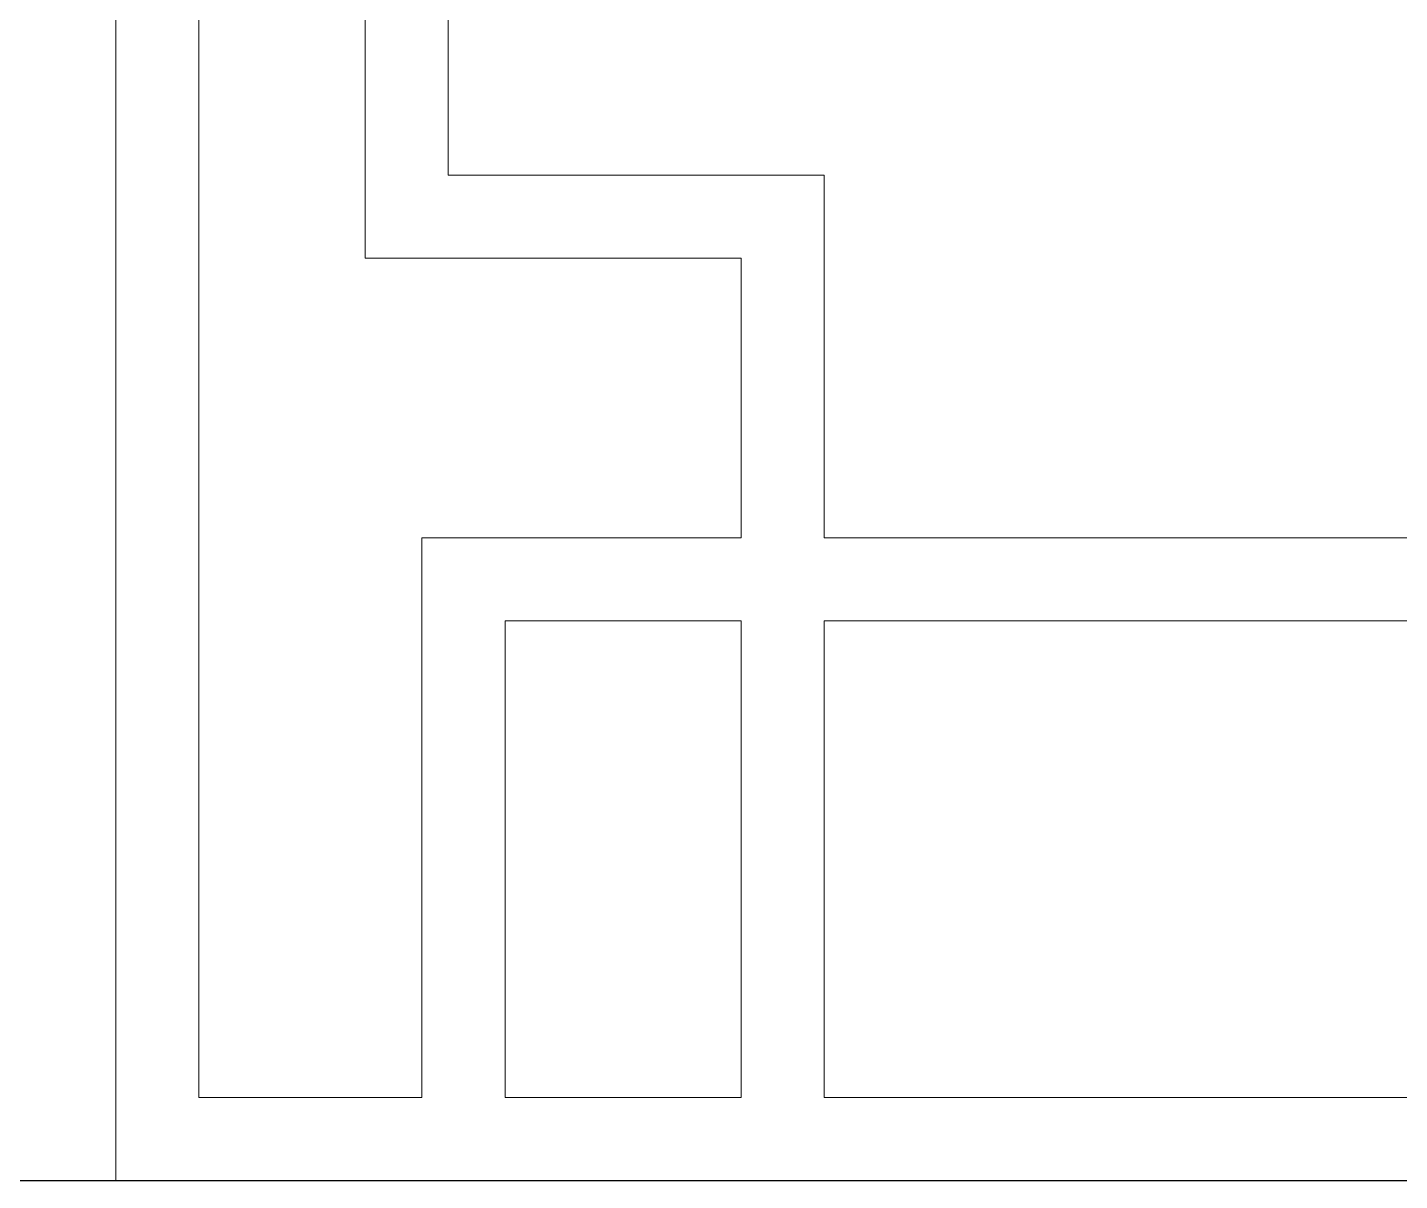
# Model space of a CAD drawing. Extents: x -66030 to 95157, y -13132 to 45879.
# Drawn here: x -45577 to -44351, y 24423 to 25453 of the extents above; entities that cross this region are included whole.
import ezdxf

# ---------------------------------------------------------------- set-up
doc = ezdxf.new("R2010")
doc.units = 0
doc.header["$LTSCALE"] = 100
doc.header["$MEASUREMENT"] = 0
doc.layers.get('0').update_dxf_attribs({"linetype": 'CONTINUOUS'})
doc.layers.add('3', color=11, linetype='CONTINUOUS')

msp = doc.modelspace()

# ---------------------------------------------------------------- linework, layer by layer
at = {"lineweight": 0}
for points in [[(-43376.7, 29164.4), (-43376.7, 29086.3), (-43376.7, 24496.8), (-43376.7, 24422.6), (-43454.8, 24422.6), (-45423.4, 24422.6), (-45497.6, 24422.6), (-45497.6, 24496.8), (-45497.6, 29086.3), (-45497.6, 29164.4), (-45497.6, 29164.4), (-43376.7, 29164.4), (-43376.7, 29164.4)], [(-45423.4, 24496.8), (-45224.2, 24496.8), (-45224.2, 24922.5), (-45224.2, 24996.8), (-45150, 24996.8), (-44939.1, 24996.8), (-44939.1, 25246.7), (-45200.8, 25246.7), (-45275, 25246.7), (-45275, 25320.9), (-45275, 28266), (-45275, 28301.2), (-45275, 28340.3), (-44939.1, 28340.3), (-44939.1, 28590.2), (-45150, 28590.2), (-45224.2, 28590.2), (-45224.2, 28664.5), (-45224.2, 29086.3), (-45423.4, 29086.3), (-45423.4, 24496.8)], [(-44939.1, 24922.5), (-45150, 24922.5), (-45150, 24496.8), (-44939.1, 24496.8), (-44939.1, 24922.5)], [(-44013.3, 24922.5), (-44864.8, 24922.5), (-44864.8, 24496.8), (-44013.3, 24496.8), (-44013.3, 24922.5)]]:
    msp.add_lwpolyline(points, close=True, dxfattribs=at)
msp.add_lwpolyline([(-43677.4, 28266), (-43677.4, 25320.9), (-43939.1, 25320.9), (-44013.3, 25320.9), (-44013.3, 25246.7), (-44013.3, 24996.8), (-44864.8, 24996.8), (-44864.8, 25246.7), (-44864.8, 25320.9), (-44939.1, 25320.9), (-45200.8, 25320.9), (-45200.8, 28266)], dxfattribs=at)
at = {"layer": '3'}
msp.add_line((-66009.4, 24422.6), (95156.9, 24422.6), dxfattribs=at)

doc.saveas('drawing.dxf')
